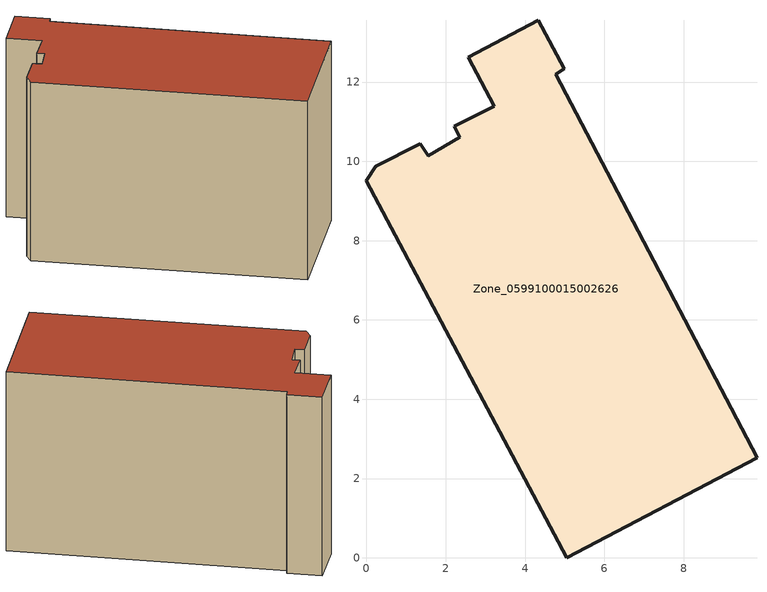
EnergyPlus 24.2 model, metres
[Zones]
Zone_0599100015002626
 floor ground (C_G): 1.35,10.45 1.56,10.14 2.36,10.61 2.21,10.88 3.22,11.39 2.57,12.63 4.34,13.56 4.99,12.33 4.78,12.19 9.85,2.52 5.04,0 0,9.51 0.24,9.88 z1.3
 wall outside (C_F): 4.99,12.33 4.34,13.56 2.57,12.63 3.22,11.39 2.21,10.88 2.36,10.61 1.56,10.14 1.35,10.45 0.24,9.88 0,9.51 5.04,0 9.85,2.52 4.78,12.19 4.99,12.33 z1.3:8.88
 roof outside (C_R): 1.56,10.14 1.35,10.45 0.24,9.88 0,9.51 5.04,0 9.85,2.52 4.78,12.19 4.99,12.33 4.34,13.56 2.57,12.63 3.22,11.39 2.21,10.88 2.36,10.61 z8.88
[BUILDING]
Pand.0599100015002626: North Axis=0; Terrain=City; Loads Convergence Tolerance Value=0.04; Temperature Convergence Tolerance Value=0.4; Solar Distribution=FullExterior; Maximum Number of Warmup Days=25; Minimum Number of Warmup Days=1
[Site:Location]
Rotterdam.The.Hague.AP_ZH_NLD Design_Conditions: Latitude=51.96; Longitude=4.45; Time Zone=1; Elevation=-4.5
[SITE:GROUNDTEMPERATURE:BUILDINGSURFACE]
18, 18, 18, 18, 18, 18, 18, 18, 18, 18, 18, 18
[MATERIAL] Thermal Absorptance=0.9; Solar Absorptance=0.7; Visible Absorptance=0.7
Name | Roughness | Thickness | Conductivity | Density | Specific Heat
G.TI.1975-1991 | MediumSmooth | 0.15 | 0.288461 | 540 | 1210
F.TI.1975-1991 | Rough | 0.3 | 0.230769 | 1920 | 840
R.TI.1975-1991 | MediumRough | 0.2 | 0.153846 | 1500 | 1000
[CONSTRUCTION]
C_G: G.TI.1975-1991
C_F: F.TI.1975-1991
C_R: R.TI.1975-1991
[ZONE]
Zone_0599100015002626: Type=1; Multiplier=1; Ceiling Height=Autocalculate; Volume=Autocalculate; Floor Area=autocalculate; Part of Total Floor Area=Yes
[ZONEINFILTRATION:DESIGNFLOWRATE]
Infil_Zone_0599100015002626: Zone or ZoneList or Space or SpaceList=Zone_0599100015002626; Schedule=AlwaysOn; Design Flow Rate Calculation Method=Flow/Area; Flow Rate per Floor Area=0.003; Constant Term Coefficient=1; Temperature Term Coefficient=0; Velocity Term Coefficient=0; Velocity Squared Term Coefficient=0
[HVACTEMPLATE:ZONE:IDEALLOADSAIRSYSTEM]
Zone_0599100015002626: Maximum Heating Supply Air Temperature=50; Minimum Cooling Supply Air Temperature=13; Maximum Heating Supply Air Humidity Ratio=0.0156; Minimum Cooling Supply Air Humidity Ratio=0.0077; Heating Limit=NoLimit; Cooling Limit=NoLimit; Dehumidification Control Type=ConstantSensibleHeatRatio; Cooling Sensible Heat Ratio=0.7; Dehumidification Setpoint=60; Humidification Control Type=None; Humidification Setpoint=30; Outdoor Air Method=None; Outdoor Air Flow Rate per Person=0.00944; Outdoor Air Flow Rate per Zone Floor Area=0; Outdoor Air Flow Rate per Zone=0; Demand Controlled Ventilation Type=None; Outdoor Air Economizer Type=NoEconomizer; Heat Recovery Type=None; Sensible Heat Recovery Effectiveness=0.7; Latent Heat Recovery Effectiveness=0.65
[ZONECONTROL:THERMOSTAT]
ThermostatControl_Zone_0599100015002626: Zone or ZoneList=Zone_0599100015002626; Control Type Schedule=DualSetpointControlType; Control 1=Thermostat_Zone_0599100015002626; Temperature Difference Between Cutout And Setpoint=0
[THERMOSTATSETPOINT:DUALSETPOINT]
Thermostat_Zone_0599100015002626: Heating Setpoint Temperature Schedule=HeatingSetpoint_Zone_0599100015002626; Cooling Setpoint Temperature Schedule=CoolingSetpoint_Zone_0599100015002626
[SCHEDULE:COMPACT]
HeatingSetpoint_Zone_0599100015002626: Through: 12/31, For: AllDays, Until: 24:00, 21
CoolingSetpoint_Zone_0599100015002626: Through: 12/31, For: AllDays, Until: 24:00, 24
DualSetpointControlType: Through: 12/31, For: AllDays, Until: 24:00, 4
AlwaysOn: Through: 12/31, For: AllDays, Until: 24:00, 1
